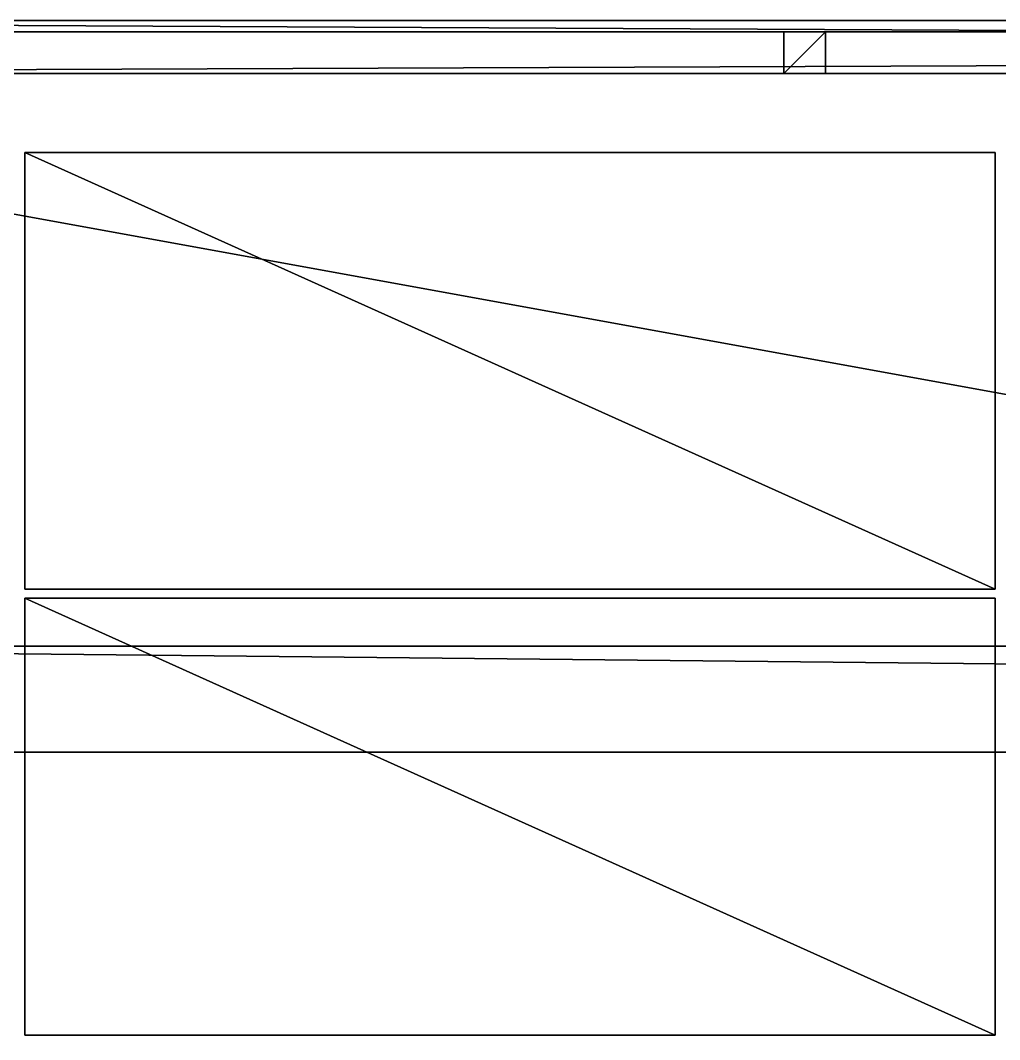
# Model space of a CAD drawing. Header units: millimetres. Extents: x -3100 to 14040, y -1280 to 1295.
# Drawn here: x 1291 to 2582, y -49 to 1295 of the extents above; entities that cross this region are included whole.
import ezdxf

# ---------------------------------------------------------------- set-up
doc = ezdxf.new("R2010")
doc.units = ezdxf.units.MM

msp = doc.modelspace()

# ---------------------------------------------------------------- linework, layer by layer
at = {"layer": 'CAD_75LAB'}
for points in [[(14040, 1295, 1250), (-40, 1295, 1250), (-40, 1295, 1320)], [(14040, 1295, 1320), (14040, 1295, 1250), (-40, 1295, 1320)], [(14040, 1225, 1250), (-40, 1225, 1250), (-40, 1295, 1250)], [(14040, 1295, 1250), (14040, 1225, 1250), (-40, 1295, 1250)], [(14040, 1225, 1320), (-40, 1295, 1320), (-40, 1225, 1320)], [(14040, 1295, 1320), (-40, 1295, 1320), (14040, 1225, 1320)], [(14040, 1280, 1160), (-40, 1280, 1160), (-40, 1280, 1250)], [(14040, 1280, 1250), (14040, 1280, 1160), (-40, 1280, 1250)], [(14040, -1280, 1160), (-40, -1280, 1160), (-40, 1280, 1160)], [(14040, 1280, 1160), (14040, -1280, 1160), (-40, 1280, 1160)], [(14040, -1280, 1250), (-40, 1280, 1250), (-40, -1280, 1250)], [(14040, 1280, 1250), (-40, 1280, 1250), (14040, -1280, 1250)], [(14040, 1280, 3995), (14040, 1280, 3940), (-40, 1280, 3940)], [(14040, 1280, 3995), (-40, 1280, 3940), (-40, 1280, 3995)], [(14040, 1280, 3940), (-40, 1225, 3940), (-40, 1280, 3940)], [(14040, 1280, 3940), (14040, 1225, 3940), (-40, 1225, 3940)], [(14040, 1280, 3995), (-40, 1280, 3995), (-40, 1225, 3995)], [(14040, 1280, 3995), (-40, 1225, 3995), (14040, 1225, 3995)], [(2297.5, 1280, 3940), (2297.5, 1280, 1250), (2297.5, 1225, 1250)], [(2297.5, 1225, 3940), (2297.5, 1280, 3940), (2297.5, 1225, 1250)], [(2297.5, 1280, 3940), (2352.5, 1280, 1250), (2297.5, 1280, 1250)], [(2352.5, 1280, 3940), (2352.5, 1280, 1250), (2297.5, 1280, 3940)], [(2352.5, 1280, 1250), (2297.5, 1225, 1250), (2297.5, 1280, 1250)], [(2352.5, 1280, 1250), (2352.5, 1225, 1250), (2297.5, 1225, 1250)], [(2352.5, 1280, 3940), (2297.5, 1280, 3940), (2297.5, 1225, 3940)], [(2352.5, 1280, 3940), (2297.5, 1225, 3940), (2352.5, 1225, 3940)], [(2352.5, 1280, 3940), (2352.5, 1225, 1250), (2352.5, 1280, 1250)], [(2352.5, 1225, 3940), (2352.5, 1225, 1250), (2352.5, 1280, 3940)], [(14040, 1225, 3995), (-40, 1225, 3940), (14040, 1225, 3940)], [(14040, 1225, 3995), (-40, 1225, 3995), (-40, 1225, 3940)], [(14040, 1225, 1250), (-40, 1225, 1320), (-40, 1225, 1250)], [(14040, 1225, 1320), (-40, 1225, 1320), (14040, 1225, 1250)], [(2297.5, 1225, 3940), (2297.5, 1225, 1250), (2352.5, 1225, 1250)], [(2352.5, 1225, 3940), (2297.5, 1225, 3940), (2352.5, 1225, 1250)], [(1297, 545, 1367), (1297, 1121, 1253), (1297, 545, 1253)], [(1297, 545, 1367), (1297, 1121, 1367), (1297, 1121, 1253)], [(2576, 1121, 1367), (2576, 1121, 1253), (1297, 1121, 1253)], [(2576, 1121, 1367), (1297, 1121, 1253), (1297, 1121, 1367)], [(2576, 545, 1253), (1297, 545, 1253), (1297, 1121, 1253)], [(2576, 1121, 1253), (2576, 545, 1253), (1297, 1121, 1253)], [(2576, 545, 1367), (1297, 1121, 1367), (1297, 545, 1367)], [(2576, 1121, 1367), (1297, 1121, 1367), (2576, 545, 1367)], [(1297, 545, 1487), (1297, 1121, 1373), (1297, 545, 1373)], [(1297, 545, 1487), (1297, 1121, 1487), (1297, 1121, 1373)], [(2576, 1121, 1487), (2576, 1121, 1373), (1297, 1121, 1373)], [(2576, 1121, 1487), (1297, 1121, 1373), (1297, 1121, 1487)], [(2576, 545, 1373), (1297, 545, 1373), (1297, 1121, 1373)], [(2576, 1121, 1373), (2576, 545, 1373), (1297, 1121, 1373)], [(2576, 545, 1487), (1297, 1121, 1487), (1297, 545, 1487)], [(2576, 1121, 1487), (1297, 1121, 1487), (2576, 545, 1487)], [(1297, 545, 1607), (1297, 1121, 1493), (1297, 545, 1493)], [(1297, 545, 1607), (1297, 1121, 1607), (1297, 1121, 1493)], [(2576, 1121, 1607), (2576, 1121, 1493), (1297, 1121, 1493)], [(2576, 1121, 1607), (1297, 1121, 1493), (1297, 1121, 1607)], [(2576, 545, 1493), (1297, 545, 1493), (1297, 1121, 1493)], [(2576, 1121, 1493), (2576, 545, 1493), (1297, 1121, 1493)], [(2576, 545, 1607), (1297, 1121, 1607), (1297, 545, 1607)], [(2576, 1121, 1607), (1297, 1121, 1607), (2576, 545, 1607)], [(1297, 545, 1727), (1297, 1121, 1613), (1297, 545, 1613)], [(1297, 545, 1727), (1297, 1121, 1727), (1297, 1121, 1613)], [(2576, 1121, 1727), (2576, 1121, 1613), (1297, 1121, 1613)], [(2576, 1121, 1727), (1297, 1121, 1613), (1297, 1121, 1727)], [(2576, 545, 1613), (1297, 545, 1613), (1297, 1121, 1613)], [(2576, 1121, 1613), (2576, 545, 1613), (1297, 1121, 1613)], [(2576, 545, 1727), (1297, 1121, 1727), (1297, 545, 1727)], [(2576, 1121, 1727), (1297, 1121, 1727), (2576, 545, 1727)], [(1297, 545, 1847), (1297, 1121, 1733), (1297, 545, 1733)], [(1297, 545, 1847), (1297, 1121, 1847), (1297, 1121, 1733)], [(2576, 1121, 1847), (2576, 1121, 1733), (1297, 1121, 1733)], [(2576, 1121, 1847), (1297, 1121, 1733), (1297, 1121, 1847)], [(2576, 545, 1733), (1297, 545, 1733), (1297, 1121, 1733)], [(2576, 1121, 1733), (2576, 545, 1733), (1297, 1121, 1733)], [(2576, 545, 1847), (1297, 1121, 1847), (1297, 545, 1847)], [(2576, 1121, 1847), (1297, 1121, 1847), (2576, 545, 1847)], [(1297, 545, 1967), (1297, 1121, 1853), (1297, 545, 1853)], [(1297, 545, 1967), (1297, 1121, 1967), (1297, 1121, 1853)], [(2576, 1121, 1967), (2576, 1121, 1853), (1297, 1121, 1853)], [(2576, 1121, 1967), (1297, 1121, 1853), (1297, 1121, 1967)], [(2576, 545, 1853), (1297, 545, 1853), (1297, 1121, 1853)], [(2576, 1121, 1853), (2576, 545, 1853), (1297, 1121, 1853)], [(2576, 545, 1967), (1297, 1121, 1967), (1297, 545, 1967)], [(2576, 1121, 1967), (1297, 1121, 1967), (2576, 545, 1967)], [(1297, 545, 2087), (1297, 1121, 1973), (1297, 545, 1973)], [(1297, 545, 2087), (1297, 1121, 2087), (1297, 1121, 1973)], [(2576, 1121, 2087), (2576, 1121, 1973), (1297, 1121, 1973)], [(2576, 1121, 2087), (1297, 1121, 1973), (1297, 1121, 2087)], [(2576, 545, 1973), (1297, 545, 1973), (1297, 1121, 1973)], [(2576, 1121, 1973), (2576, 545, 1973), (1297, 1121, 1973)], [(2576, 545, 2087), (1297, 1121, 2087), (1297, 545, 2087)], [(2576, 1121, 2087), (1297, 1121, 2087), (2576, 545, 2087)], [(1297, 545, 2207), (1297, 1121, 2093), (1297, 545, 2093)], [(1297, 545, 2207), (1297, 1121, 2207), (1297, 1121, 2093)], [(2576, 1121, 2207), (2576, 1121, 2093), (1297, 1121, 2093)], [(2576, 1121, 2207), (1297, 1121, 2093), (1297, 1121, 2207)], [(2576, 545, 2093), (1297, 545, 2093), (1297, 1121, 2093)], [(2576, 1121, 2093), (2576, 545, 2093), (1297, 1121, 2093)], [(2576, 545, 2207), (1297, 1121, 2207), (1297, 545, 2207)], [(2576, 1121, 2207), (1297, 1121, 2207), (2576, 545, 2207)], [(1297, 545, 2327), (1297, 1121, 2213), (1297, 545, 2213)], [(1297, 545, 2327), (1297, 1121, 2327), (1297, 1121, 2213)], [(2576, 1121, 2327), (2576, 1121, 2213), (1297, 1121, 2213)], [(2576, 1121, 2327), (1297, 1121, 2213), (1297, 1121, 2327)], [(2576, 545, 2213), (1297, 545, 2213), (1297, 1121, 2213)], [(2576, 1121, 2213), (2576, 545, 2213), (1297, 1121, 2213)], [(2576, 545, 2327), (1297, 1121, 2327), (1297, 545, 2327)], [(2576, 1121, 2327), (1297, 1121, 2327), (2576, 545, 2327)], [(1297, 545, 2447), (1297, 1121, 2333), (1297, 545, 2333)], [(1297, 545, 2447), (1297, 1121, 2447), (1297, 1121, 2333)], [(2576, 1121, 2447), (2576, 1121, 2333), (1297, 1121, 2333)], [(2576, 1121, 2447), (1297, 1121, 2333), (1297, 1121, 2447)], [(2576, 545, 2333), (1297, 545, 2333), (1297, 1121, 2333)], [(2576, 1121, 2333), (2576, 545, 2333), (1297, 1121, 2333)], [(2576, 545, 2447), (1297, 1121, 2447), (1297, 545, 2447)], [(2576, 1121, 2447), (1297, 1121, 2447), (2576, 545, 2447)], [(1297, 545, 2567), (1297, 1121, 2453), (1297, 545, 2453)], [(1297, 545, 2567), (1297, 1121, 2567), (1297, 1121, 2453)], [(2576, 1121, 2567), (2576, 1121, 2453), (1297, 1121, 2453)], [(2576, 1121, 2567), (1297, 1121, 2453), (1297, 1121, 2567)], [(2576, 545, 2453), (1297, 545, 2453), (1297, 1121, 2453)], [(2576, 1121, 2453), (2576, 545, 2453), (1297, 1121, 2453)], [(2576, 545, 2567), (1297, 1121, 2567), (1297, 545, 2567)], [(2576, 1121, 2567), (1297, 1121, 2567), (2576, 545, 2567)], [(1297, 545, 2687), (1297, 1121, 2573), (1297, 545, 2573)], [(1297, 545, 2687), (1297, 1121, 2687), (1297, 1121, 2573)], [(2576, 1121, 2687), (2576, 1121, 2573), (1297, 1121, 2573)], [(2576, 1121, 2687), (1297, 1121, 2573), (1297, 1121, 2687)], [(2576, 545, 2573), (1297, 545, 2573), (1297, 1121, 2573)], [(2576, 1121, 2573), (2576, 545, 2573), (1297, 1121, 2573)], [(2576, 545, 2687), (1297, 1121, 2687), (1297, 545, 2687)], [(2576, 1121, 2687), (1297, 1121, 2687), (2576, 545, 2687)], [(1297, 545, 2807), (1297, 1121, 2693), (1297, 545, 2693)], [(1297, 545, 2807), (1297, 1121, 2807), (1297, 1121, 2693)], [(2576, 1121, 2807), (2576, 1121, 2693), (1297, 1121, 2693)], [(2576, 1121, 2807), (1297, 1121, 2693), (1297, 1121, 2807)], [(2576, 545, 2693), (1297, 545, 2693), (1297, 1121, 2693)], [(2576, 1121, 2693), (2576, 545, 2693), (1297, 1121, 2693)], [(2576, 545, 2807), (1297, 1121, 2807), (1297, 545, 2807)], [(2576, 1121, 2807), (1297, 1121, 2807), (2576, 545, 2807)], [(1297, 545, 2927), (1297, 1121, 2813), (1297, 545, 2813)], [(1297, 545, 2927), (1297, 1121, 2927), (1297, 1121, 2813)], [(2576, 1121, 2927), (2576, 1121, 2813), (1297, 1121, 2813)], [(2576, 1121, 2927), (1297, 1121, 2813), (1297, 1121, 2927)], [(2576, 545, 2813), (1297, 545, 2813), (1297, 1121, 2813)], [(2576, 1121, 2813), (2576, 545, 2813), (1297, 1121, 2813)], [(2576, 545, 2927), (1297, 1121, 2927), (1297, 545, 2927)], [(2576, 1121, 2927), (1297, 1121, 2927), (2576, 545, 2927)], [(1297, 545, 3047), (1297, 1121, 2933), (1297, 545, 2933)], [(1297, 545, 3047), (1297, 1121, 3047), (1297, 1121, 2933)], [(2576, 1121, 3047), (2576, 1121, 2933), (1297, 1121, 2933)], [(2576, 1121, 3047), (1297, 1121, 2933), (1297, 1121, 3047)], [(2576, 545, 2933), (1297, 545, 2933), (1297, 1121, 2933)], [(2576, 1121, 2933), (2576, 545, 2933), (1297, 1121, 2933)], [(2576, 545, 3047), (1297, 1121, 3047), (1297, 545, 3047)], [(2576, 1121, 3047), (1297, 1121, 3047), (2576, 545, 3047)], [(1297, 545, 3167), (1297, 1121, 3053), (1297, 545, 3053)], [(1297, 545, 3167), (1297, 1121, 3167), (1297, 1121, 3053)], [(2576, 1121, 3167), (2576, 1121, 3053), (1297, 1121, 3053)], [(2576, 1121, 3167), (1297, 1121, 3053), (1297, 1121, 3167)], [(2576, 545, 3053), (1297, 545, 3053), (1297, 1121, 3053)], [(2576, 1121, 3053), (2576, 545, 3053), (1297, 1121, 3053)], [(2576, 545, 3167), (1297, 1121, 3167), (1297, 545, 3167)], [(2576, 1121, 3167), (1297, 1121, 3167), (2576, 545, 3167)], [(1297, 545, 3287), (1297, 1121, 3173), (1297, 545, 3173)], [(1297, 545, 3287), (1297, 1121, 3287), (1297, 1121, 3173)], [(2576, 1121, 3287), (2576, 1121, 3173), (1297, 1121, 3173)], [(2576, 1121, 3287), (1297, 1121, 3173), (1297, 1121, 3287)], [(2576, 545, 3173), (1297, 545, 3173), (1297, 1121, 3173)], [(2576, 1121, 3173), (2576, 545, 3173), (1297, 1121, 3173)], [(2576, 545, 3287), (1297, 1121, 3287), (1297, 545, 3287)], [(2576, 1121, 3287), (1297, 1121, 3287), (2576, 545, 3287)], [(1297, 545, 3407), (1297, 1121, 3293), (1297, 545, 3293)], [(1297, 545, 3407), (1297, 1121, 3407), (1297, 1121, 3293)], [(2576, 1121, 3407), (2576, 1121, 3293), (1297, 1121, 3293)], [(2576, 1121, 3407), (1297, 1121, 3293), (1297, 1121, 3407)], [(2576, 545, 3293), (1297, 545, 3293), (1297, 1121, 3293)], [(2576, 1121, 3293), (2576, 545, 3293), (1297, 1121, 3293)], [(2576, 545, 3407), (1297, 1121, 3407), (1297, 545, 3407)], [(2576, 1121, 3407), (1297, 1121, 3407), (2576, 545, 3407)], [(1297, 545, 3527), (1297, 1121, 3413), (1297, 545, 3413)], [(1297, 545, 3527), (1297, 1121, 3527), (1297, 1121, 3413)], [(2576, 1121, 3527), (2576, 1121, 3413), (1297, 1121, 3413)], [(2576, 1121, 3527), (1297, 1121, 3413), (1297, 1121, 3527)], [(2576, 545, 3413), (1297, 545, 3413), (1297, 1121, 3413)], [(2576, 1121, 3413), (2576, 545, 3413), (1297, 1121, 3413)], [(2576, 545, 3527), (1297, 1121, 3527), (1297, 545, 3527)], [(2576, 1121, 3527), (1297, 1121, 3527), (2576, 545, 3527)], [(1297, 545, 3647), (1297, 1121, 3533), (1297, 545, 3533)], [(1297, 545, 3647), (1297, 1121, 3647), (1297, 1121, 3533)], [(2576, 1121, 3647), (2576, 1121, 3533), (1297, 1121, 3533)], [(2576, 1121, 3647), (1297, 1121, 3533), (1297, 1121, 3647)], [(2576, 545, 3533), (1297, 545, 3533), (1297, 1121, 3533)], [(2576, 1121, 3533), (2576, 545, 3533), (1297, 1121, 3533)], [(2576, 545, 3647), (1297, 1121, 3647), (1297, 545, 3647)], [(2576, 1121, 3647), (1297, 1121, 3647), (2576, 545, 3647)], [(1297, 545, 3767), (1297, 1121, 3653), (1297, 545, 3653)], [(1297, 545, 3767), (1297, 1121, 3767), (1297, 1121, 3653)], [(2576, 1121, 3767), (2576, 1121, 3653), (1297, 1121, 3653)], [(2576, 1121, 3767), (1297, 1121, 3653), (1297, 1121, 3767)], [(2576, 545, 3653), (1297, 545, 3653), (1297, 1121, 3653)], [(2576, 1121, 3653), (2576, 545, 3653), (1297, 1121, 3653)], [(2576, 545, 3767), (1297, 1121, 3767), (1297, 545, 3767)], [(2576, 1121, 3767), (1297, 1121, 3767), (2576, 545, 3767)], [(1297, 545, 3887), (1297, 1121, 3773), (1297, 545, 3773)], [(1297, 545, 3887), (1297, 1121, 3887), (1297, 1121, 3773)], [(2576, 1121, 3887), (2576, 1121, 3773), (1297, 1121, 3773)], [(2576, 1121, 3887), (1297, 1121, 3773), (1297, 1121, 3887)], [(2576, 545, 3773), (1297, 545, 3773), (1297, 1121, 3773)], [(2576, 1121, 3773), (2576, 545, 3773), (1297, 1121, 3773)], [(2576, 545, 3887), (1297, 1121, 3887), (1297, 545, 3887)], [(2576, 1121, 3887), (1297, 1121, 3887), (2576, 545, 3887)], [(2576, 545, 1367), (2576, 545, 1253), (2576, 1121, 1253)], [(2576, 545, 1367), (2576, 1121, 1253), (2576, 1121, 1367)], [(2576, 545, 1487), (2576, 545, 1373), (2576, 1121, 1373)], [(2576, 545, 1487), (2576, 1121, 1373), (2576, 1121, 1487)], [(2576, 545, 1607), (2576, 545, 1493), (2576, 1121, 1493)], [(2576, 545, 1607), (2576, 1121, 1493), (2576, 1121, 1607)], [(2576, 545, 1727), (2576, 545, 1613), (2576, 1121, 1613)], [(2576, 545, 1727), (2576, 1121, 1613), (2576, 1121, 1727)], [(2576, 545, 1847), (2576, 545, 1733), (2576, 1121, 1733)], [(2576, 545, 1847), (2576, 1121, 1733), (2576, 1121, 1847)], [(2576, 545, 1967), (2576, 545, 1853), (2576, 1121, 1853)], [(2576, 545, 1967), (2576, 1121, 1853), (2576, 1121, 1967)], [(2576, 545, 2087), (2576, 545, 1973), (2576, 1121, 1973)], [(2576, 545, 2087), (2576, 1121, 1973), (2576, 1121, 2087)], [(2576, 545, 2207), (2576, 545, 2093), (2576, 1121, 2093)], [(2576, 545, 2207), (2576, 1121, 2093), (2576, 1121, 2207)], [(2576, 545, 2327), (2576, 545, 2213), (2576, 1121, 2213)], [(2576, 545, 2327), (2576, 1121, 2213), (2576, 1121, 2327)], [(2576, 545, 2447), (2576, 545, 2333), (2576, 1121, 2333)], [(2576, 545, 2447), (2576, 1121, 2333), (2576, 1121, 2447)], [(2576, 545, 2567), (2576, 545, 2453), (2576, 1121, 2453)], [(2576, 545, 2567), (2576, 1121, 2453), (2576, 1121, 2567)], [(2576, 545, 2687), (2576, 545, 2573), (2576, 1121, 2573)], [(2576, 545, 2687), (2576, 1121, 2573), (2576, 1121, 2687)], [(2576, 545, 2807), (2576, 545, 2693), (2576, 1121, 2693)], [(2576, 545, 2807), (2576, 1121, 2693), (2576, 1121, 2807)], [(2576, 545, 2927), (2576, 545, 2813), (2576, 1121, 2813)], [(2576, 545, 2927), (2576, 1121, 2813), (2576, 1121, 2927)], [(2576, 545, 3047), (2576, 545, 2933), (2576, 1121, 2933)], [(2576, 545, 3047), (2576, 1121, 2933), (2576, 1121, 3047)], [(2576, 545, 3167), (2576, 545, 3053), (2576, 1121, 3053)], [(2576, 545, 3167), (2576, 1121, 3053), (2576, 1121, 3167)], [(2576, 545, 3287), (2576, 545, 3173), (2576, 1121, 3173)], [(2576, 545, 3287), (2576, 1121, 3173), (2576, 1121, 3287)], [(2576, 545, 3407), (2576, 545, 3293), (2576, 1121, 3293)], [(2576, 545, 3407), (2576, 1121, 3293), (2576, 1121, 3407)], [(2576, 545, 3527), (2576, 545, 3413), (2576, 1121, 3413)], [(2576, 545, 3527), (2576, 1121, 3413), (2576, 1121, 3527)], [(2576, 545, 3647), (2576, 545, 3533), (2576, 1121, 3533)], [(2576, 545, 3647), (2576, 1121, 3533), (2576, 1121, 3647)], [(2576, 545, 3767), (2576, 545, 3653), (2576, 1121, 3653)], [(2576, 545, 3767), (2576, 1121, 3653), (2576, 1121, 3767)], [(2576, 545, 3887), (2576, 545, 3773), (2576, 1121, 3773)], [(2576, 545, 3887), (2576, 1121, 3773), (2576, 1121, 3887)], [(2576, 545, 1367), (1297, 545, 1253), (2576, 545, 1253)], [(2576, 545, 1367), (1297, 545, 1367), (1297, 545, 1253)], [(2576, 545, 1487), (1297, 545, 1373), (2576, 545, 1373)], [(2576, 545, 1487), (1297, 545, 1487), (1297, 545, 1373)], [(2576, 545, 1607), (1297, 545, 1493), (2576, 545, 1493)], [(2576, 545, 1607), (1297, 545, 1607), (1297, 545, 1493)], [(2576, 545, 1727), (1297, 545, 1613), (2576, 545, 1613)], [(2576, 545, 1727), (1297, 545, 1727), (1297, 545, 1613)], [(2576, 545, 1847), (1297, 545, 1733), (2576, 545, 1733)], [(2576, 545, 1847), (1297, 545, 1847), (1297, 545, 1733)], [(2576, 545, 1967), (1297, 545, 1853), (2576, 545, 1853)], [(2576, 545, 1967), (1297, 545, 1967), (1297, 545, 1853)], [(2576, 545, 2087), (1297, 545, 1973), (2576, 545, 1973)], [(2576, 545, 2087), (1297, 545, 2087), (1297, 545, 1973)], [(2576, 545, 2207), (1297, 545, 2093), (2576, 545, 2093)], [(2576, 545, 2207), (1297, 545, 2207), (1297, 545, 2093)], [(2576, 545, 2327), (1297, 545, 2213), (2576, 545, 2213)], [(2576, 545, 2327), (1297, 545, 2327), (1297, 545, 2213)], [(2576, 545, 2447), (1297, 545, 2333), (2576, 545, 2333)], [(2576, 545, 2447), (1297, 545, 2447), (1297, 545, 2333)], [(2576, 545, 2567), (1297, 545, 2453), (2576, 545, 2453)], [(2576, 545, 2567), (1297, 545, 2567), (1297, 545, 2453)], [(2576, 545, 2687), (1297, 545, 2573), (2576, 545, 2573)], [(2576, 545, 2687), (1297, 545, 2687), (1297, 545, 2573)], [(2576, 545, 2807), (1297, 545, 2693), (2576, 545, 2693)], [(2576, 545, 2807), (1297, 545, 2807), (1297, 545, 2693)], [(2576, 545, 2927), (1297, 545, 2813), (2576, 545, 2813)], [(2576, 545, 2927), (1297, 545, 2927), (1297, 545, 2813)], [(2576, 545, 3047), (1297, 545, 2933), (2576, 545, 2933)], [(2576, 545, 3047), (1297, 545, 3047), (1297, 545, 2933)], [(2576, 545, 3167), (1297, 545, 3053), (2576, 545, 3053)], [(2576, 545, 3167), (1297, 545, 3167), (1297, 545, 3053)], [(2576, 545, 3287), (1297, 545, 3173), (2576, 545, 3173)], [(2576, 545, 3287), (1297, 545, 3287), (1297, 545, 3173)], [(2576, 545, 3407), (1297, 545, 3293), (2576, 545, 3293)], [(2576, 545, 3407), (1297, 545, 3407), (1297, 545, 3293)], [(2576, 545, 3527), (1297, 545, 3413), (2576, 545, 3413)], [(2576, 545, 3527), (1297, 545, 3527), (1297, 545, 3413)], [(2576, 545, 3647), (1297, 545, 3533), (2576, 545, 3533)], [(2576, 545, 3647), (1297, 545, 3647), (1297, 545, 3533)], [(2576, 545, 3767), (1297, 545, 3653), (2576, 545, 3653)], [(2576, 545, 3767), (1297, 545, 3767), (1297, 545, 3653)], [(2576, 545, 3887), (1297, 545, 3773), (2576, 545, 3773)], [(2576, 545, 3887), (1297, 545, 3887), (1297, 545, 3773)], [(1297, -43, 1367), (1297, 533, 1253), (1297, -43, 1253)], [(1297, -43, 1367), (1297, 533, 1367), (1297, 533, 1253)], [(2576, 533, 1367), (2576, 533, 1253), (1297, 533, 1253)], [(2576, 533, 1367), (1297, 533, 1253), (1297, 533, 1367)], [(2576, -43, 1253), (1297, -43, 1253), (1297, 533, 1253)], [(2576, 533, 1253), (2576, -43, 1253), (1297, 533, 1253)], [(2576, -43, 1367), (1297, 533, 1367), (1297, -43, 1367)], [(2576, 533, 1367), (1297, 533, 1367), (2576, -43, 1367)], [(1297, -43, 1487), (1297, 533, 1373), (1297, -43, 1373)], [(1297, -43, 1487), (1297, 533, 1487), (1297, 533, 1373)], [(2576, 533, 1487), (2576, 533, 1373), (1297, 533, 1373)], [(2576, 533, 1487), (1297, 533, 1373), (1297, 533, 1487)], [(2576, -43, 1373), (1297, -43, 1373), (1297, 533, 1373)], [(2576, 533, 1373), (2576, -43, 1373), (1297, 533, 1373)], [(2576, -43, 1487), (1297, 533, 1487), (1297, -43, 1487)], [(2576, 533, 1487), (1297, 533, 1487), (2576, -43, 1487)], [(1297, -43, 1607), (1297, 533, 1493), (1297, -43, 1493)], [(1297, -43, 1607), (1297, 533, 1607), (1297, 533, 1493)], [(2576, 533, 1607), (2576, 533, 1493), (1297, 533, 1493)], [(2576, 533, 1607), (1297, 533, 1493), (1297, 533, 1607)], [(2576, -43, 1493), (1297, -43, 1493), (1297, 533, 1493)], [(2576, 533, 1493), (2576, -43, 1493), (1297, 533, 1493)], [(2576, -43, 1607), (1297, 533, 1607), (1297, -43, 1607)], [(2576, 533, 1607), (1297, 533, 1607), (2576, -43, 1607)], [(1297, -43, 1727), (1297, 533, 1613), (1297, -43, 1613)], [(1297, -43, 1727), (1297, 533, 1727), (1297, 533, 1613)], [(2576, 533, 1727), (2576, 533, 1613), (1297, 533, 1613)], [(2576, 533, 1727), (1297, 533, 1613), (1297, 533, 1727)], [(2576, -43, 1613), (1297, -43, 1613), (1297, 533, 1613)], [(2576, 533, 1613), (2576, -43, 1613), (1297, 533, 1613)], [(2576, -43, 1727), (1297, 533, 1727), (1297, -43, 1727)], [(2576, 533, 1727), (1297, 533, 1727), (2576, -43, 1727)], [(1297, -43, 1847), (1297, 533, 1733), (1297, -43, 1733)], [(1297, -43, 1847), (1297, 533, 1847), (1297, 533, 1733)], [(2576, 533, 1847), (2576, 533, 1733), (1297, 533, 1733)], [(2576, 533, 1847), (1297, 533, 1733), (1297, 533, 1847)], [(2576, -43, 1733), (1297, -43, 1733), (1297, 533, 1733)], [(2576, 533, 1733), (2576, -43, 1733), (1297, 533, 1733)], [(2576, -43, 1847), (1297, 533, 1847), (1297, -43, 1847)], [(2576, 533, 1847), (1297, 533, 1847), (2576, -43, 1847)], [(1297, -43, 1967), (1297, 533, 1853), (1297, -43, 1853)], [(1297, -43, 1967), (1297, 533, 1967), (1297, 533, 1853)], [(2576, 533, 1967), (2576, 533, 1853), (1297, 533, 1853)], [(2576, 533, 1967), (1297, 533, 1853), (1297, 533, 1967)], [(2576, -43, 1853), (1297, -43, 1853), (1297, 533, 1853)], [(2576, 533, 1853), (2576, -43, 1853), (1297, 533, 1853)], [(2576, -43, 1967), (1297, 533, 1967), (1297, -43, 1967)], [(2576, 533, 1967), (1297, 533, 1967), (2576, -43, 1967)], [(1297, -43, 2087), (1297, 533, 1973), (1297, -43, 1973)], [(1297, -43, 2087), (1297, 533, 2087), (1297, 533, 1973)], [(2576, 533, 2087), (2576, 533, 1973), (1297, 533, 1973)], [(2576, 533, 2087), (1297, 533, 1973), (1297, 533, 2087)], [(2576, -43, 1973), (1297, -43, 1973), (1297, 533, 1973)], [(2576, 533, 1973), (2576, -43, 1973), (1297, 533, 1973)], [(2576, -43, 2087), (1297, 533, 2087), (1297, -43, 2087)], [(2576, 533, 2087), (1297, 533, 2087), (2576, -43, 2087)], [(1297, -43, 2207), (1297, 533, 2093), (1297, -43, 2093)], [(1297, -43, 2207), (1297, 533, 2207), (1297, 533, 2093)], [(2576, 533, 2207), (2576, 533, 2093), (1297, 533, 2093)], [(2576, 533, 2207), (1297, 533, 2093), (1297, 533, 2207)], [(2576, -43, 2093), (1297, -43, 2093), (1297, 533, 2093)], [(2576, 533, 2093), (2576, -43, 2093), (1297, 533, 2093)], [(2576, -43, 2207), (1297, 533, 2207), (1297, -43, 2207)], [(2576, 533, 2207), (1297, 533, 2207), (2576, -43, 2207)], [(1297, -43, 2327), (1297, 533, 2213), (1297, -43, 2213)], [(1297, -43, 2327), (1297, 533, 2327), (1297, 533, 2213)], [(2576, 533, 2327), (2576, 533, 2213), (1297, 533, 2213)], [(2576, 533, 2327), (1297, 533, 2213), (1297, 533, 2327)], [(2576, -43, 2213), (1297, -43, 2213), (1297, 533, 2213)], [(2576, 533, 2213), (2576, -43, 2213), (1297, 533, 2213)], [(2576, -43, 2327), (1297, 533, 2327), (1297, -43, 2327)], [(2576, 533, 2327), (1297, 533, 2327), (2576, -43, 2327)], [(1297, -43, 2447), (1297, 533, 2333), (1297, -43, 2333)], [(1297, -43, 2447), (1297, 533, 2447), (1297, 533, 2333)], [(2576, 533, 2447), (2576, 533, 2333), (1297, 533, 2333)], [(2576, 533, 2447), (1297, 533, 2333), (1297, 533, 2447)], [(2576, -43, 2333), (1297, -43, 2333), (1297, 533, 2333)], [(2576, 533, 2333), (2576, -43, 2333), (1297, 533, 2333)], [(2576, -43, 2447), (1297, 533, 2447), (1297, -43, 2447)], [(2576, 533, 2447), (1297, 533, 2447), (2576, -43, 2447)], [(1297, -43, 2567), (1297, 533, 2453), (1297, -43, 2453)], [(1297, -43, 2567), (1297, 533, 2567), (1297, 533, 2453)], [(2576, 533, 2567), (2576, 533, 2453), (1297, 533, 2453)], [(2576, 533, 2567), (1297, 533, 2453), (1297, 533, 2567)], [(2576, -43, 2453), (1297, -43, 2453), (1297, 533, 2453)], [(2576, 533, 2453), (2576, -43, 2453), (1297, 533, 2453)], [(2576, -43, 2567), (1297, 533, 2567), (1297, -43, 2567)], [(2576, 533, 2567), (1297, 533, 2567), (2576, -43, 2567)], [(1297, -43, 2687), (1297, 533, 2573), (1297, -43, 2573)], [(1297, -43, 2687), (1297, 533, 2687), (1297, 533, 2573)], [(2576, 533, 2687), (2576, 533, 2573), (1297, 533, 2573)], [(2576, 533, 2687), (1297, 533, 2573), (1297, 533, 2687)], [(2576, -43, 2573), (1297, -43, 2573), (1297, 533, 2573)], [(2576, 533, 2573), (2576, -43, 2573), (1297, 533, 2573)], [(2576, -43, 2687), (1297, 533, 2687), (1297, -43, 2687)], [(2576, 533, 2687), (1297, 533, 2687), (2576, -43, 2687)], [(1297, -43, 2807), (1297, 533, 2693), (1297, -43, 2693)], [(1297, -43, 2807), (1297, 533, 2807), (1297, 533, 2693)], [(2576, 533, 2807), (2576, 533, 2693), (1297, 533, 2693)], [(2576, 533, 2807), (1297, 533, 2693), (1297, 533, 2807)], [(2576, -43, 2693), (1297, -43, 2693), (1297, 533, 2693)], [(2576, 533, 2693), (2576, -43, 2693), (1297, 533, 2693)], [(2576, -43, 2807), (1297, 533, 2807), (1297, -43, 2807)], [(2576, 533, 2807), (1297, 533, 2807), (2576, -43, 2807)], [(1297, -43, 2927), (1297, 533, 2813), (1297, -43, 2813)], [(1297, -43, 2927), (1297, 533, 2927), (1297, 533, 2813)], [(2576, 533, 2927), (2576, 533, 2813), (1297, 533, 2813)], [(2576, 533, 2927), (1297, 533, 2813), (1297, 533, 2927)], [(2576, -43, 2813), (1297, -43, 2813), (1297, 533, 2813)], [(2576, 533, 2813), (2576, -43, 2813), (1297, 533, 2813)], [(2576, -43, 2927), (1297, 533, 2927), (1297, -43, 2927)], [(2576, 533, 2927), (1297, 533, 2927), (2576, -43, 2927)], [(1297, -43, 3047), (1297, 533, 2933), (1297, -43, 2933)], [(1297, -43, 3047), (1297, 533, 3047), (1297, 533, 2933)], [(2576, 533, 3047), (2576, 533, 2933), (1297, 533, 2933)], [(2576, 533, 3047), (1297, 533, 2933), (1297, 533, 3047)], [(2576, -43, 2933), (1297, -43, 2933), (1297, 533, 2933)], [(2576, 533, 2933), (2576, -43, 2933), (1297, 533, 2933)], [(2576, -43, 3047), (1297, 533, 3047), (1297, -43, 3047)], [(2576, 533, 3047), (1297, 533, 3047), (2576, -43, 3047)], [(1297, -43, 3167), (1297, 533, 3053), (1297, -43, 3053)], [(1297, -43, 3167), (1297, 533, 3167), (1297, 533, 3053)], [(2576, 533, 3167), (2576, 533, 3053), (1297, 533, 3053)], [(2576, 533, 3167), (1297, 533, 3053), (1297, 533, 3167)], [(2576, -43, 3053), (1297, -43, 3053), (1297, 533, 3053)], [(2576, 533, 3053), (2576, -43, 3053), (1297, 533, 3053)], [(2576, -43, 3167), (1297, 533, 3167), (1297, -43, 3167)], [(2576, 533, 3167), (1297, 533, 3167), (2576, -43, 3167)], [(1297, -43, 3287), (1297, 533, 3173), (1297, -43, 3173)], [(1297, -43, 3287), (1297, 533, 3287), (1297, 533, 3173)], [(2576, 533, 3287), (2576, 533, 3173), (1297, 533, 3173)], [(2576, 533, 3287), (1297, 533, 3173), (1297, 533, 3287)], [(2576, -43, 3173), (1297, -43, 3173), (1297, 533, 3173)], [(2576, 533, 3173), (2576, -43, 3173), (1297, 533, 3173)], [(2576, -43, 3287), (1297, 533, 3287), (1297, -43, 3287)], [(2576, 533, 3287), (1297, 533, 3287), (2576, -43, 3287)], [(1297, -43, 3407), (1297, 533, 3293), (1297, -43, 3293)], [(1297, -43, 3407), (1297, 533, 3407), (1297, 533, 3293)], [(2576, 533, 3407), (2576, 533, 3293), (1297, 533, 3293)], [(2576, 533, 3407), (1297, 533, 3293), (1297, 533, 3407)], [(2576, -43, 3293), (1297, -43, 3293), (1297, 533, 3293)], [(2576, 533, 3293), (2576, -43, 3293), (1297, 533, 3293)], [(2576, -43, 3407), (1297, 533, 3407), (1297, -43, 3407)], [(2576, 533, 3407), (1297, 533, 3407), (2576, -43, 3407)], [(1297, -43, 3527), (1297, 533, 3413), (1297, -43, 3413)], [(1297, -43, 3527), (1297, 533, 3527), (1297, 533, 3413)], [(2576, 533, 3527), (2576, 533, 3413), (1297, 533, 3413)], [(2576, 533, 3527), (1297, 533, 3413), (1297, 533, 3527)], [(2576, -43, 3413), (1297, -43, 3413), (1297, 533, 3413)], [(2576, 533, 3413), (2576, -43, 3413), (1297, 533, 3413)], [(2576, -43, 3527), (1297, 533, 3527), (1297, -43, 3527)], [(2576, 533, 3527), (1297, 533, 3527), (2576, -43, 3527)], [(1297, -43, 3647), (1297, 533, 3533), (1297, -43, 3533)], [(1297, -43, 3647), (1297, 533, 3647), (1297, 533, 3533)], [(2576, 533, 3647), (2576, 533, 3533), (1297, 533, 3533)], [(2576, 533, 3647), (1297, 533, 3533), (1297, 533, 3647)], [(2576, -43, 3533), (1297, -43, 3533), (1297, 533, 3533)], [(2576, 533, 3533), (2576, -43, 3533), (1297, 533, 3533)], [(2576, -43, 3647), (1297, 533, 3647), (1297, -43, 3647)], [(2576, 533, 3647), (1297, 533, 3647), (2576, -43, 3647)], [(1297, -43, 3767), (1297, 533, 3653), (1297, -43, 3653)], [(1297, -43, 3767), (1297, 533, 3767), (1297, 533, 3653)], [(2576, 533, 3767), (2576, 533, 3653), (1297, 533, 3653)], [(2576, 533, 3767), (1297, 533, 3653), (1297, 533, 3767)], [(2576, -43, 3653), (1297, -43, 3653), (1297, 533, 3653)], [(2576, 533, 3653), (2576, -43, 3653), (1297, 533, 3653)], [(2576, -43, 3767), (1297, 533, 3767), (1297, -43, 3767)], [(2576, 533, 3767), (1297, 533, 3767), (2576, -43, 3767)], [(1297, -43, 3887), (1297, 533, 3773), (1297, -43, 3773)], [(1297, -43, 3887), (1297, 533, 3887), (1297, 533, 3773)], [(2576, 533, 3887), (2576, 533, 3773), (1297, 533, 3773)], [(2576, 533, 3887), (1297, 533, 3773), (1297, 533, 3887)], [(2576, -43, 3773), (1297, -43, 3773), (1297, 533, 3773)], [(2576, 533, 3773), (2576, -43, 3773), (1297, 533, 3773)], [(2576, -43, 3887), (1297, 533, 3887), (1297, -43, 3887)], [(2576, 533, 3887), (1297, 533, 3887), (2576, -43, 3887)], [(2576, -43, 1367), (2576, -43, 1253), (2576, 533, 1253)], [(2576, -43, 1367), (2576, 533, 1253), (2576, 533, 1367)], [(2576, -43, 1487), (2576, -43, 1373), (2576, 533, 1373)], [(2576, -43, 1487), (2576, 533, 1373), (2576, 533, 1487)], [(2576, -43, 1607), (2576, -43, 1493), (2576, 533, 1493)], [(2576, -43, 1607), (2576, 533, 1493), (2576, 533, 1607)], [(2576, -43, 1727), (2576, -43, 1613), (2576, 533, 1613)], [(2576, -43, 1727), (2576, 533, 1613), (2576, 533, 1727)], [(2576, -43, 1847), (2576, -43, 1733), (2576, 533, 1733)], [(2576, -43, 1847), (2576, 533, 1733), (2576, 533, 1847)], [(2576, -43, 1967), (2576, -43, 1853), (2576, 533, 1853)], [(2576, -43, 1967), (2576, 533, 1853), (2576, 533, 1967)], [(2576, -43, 2087), (2576, -43, 1973), (2576, 533, 1973)], [(2576, -43, 2087), (2576, 533, 1973), (2576, 533, 2087)], [(2576, -43, 2207), (2576, -43, 2093), (2576, 533, 2093)], [(2576, -43, 2207), (2576, 533, 2093), (2576, 533, 2207)], [(2576, -43, 2327), (2576, -43, 2213), (2576, 533, 2213)], [(2576, -43, 2327), (2576, 533, 2213), (2576, 533, 2327)], [(2576, -43, 2447), (2576, -43, 2333), (2576, 533, 2333)], [(2576, -43, 2447), (2576, 533, 2333), (2576, 533, 2447)], [(2576, -43, 2567), (2576, -43, 2453), (2576, 533, 2453)], [(2576, -43, 2567), (2576, 533, 2453), (2576, 533, 2567)], [(2576, -43, 2687), (2576, -43, 2573), (2576, 533, 2573)], [(2576, -43, 2687), (2576, 533, 2573), (2576, 533, 2687)], [(2576, -43, 2807), (2576, -43, 2693), (2576, 533, 2693)], [(2576, -43, 2807), (2576, 533, 2693), (2576, 533, 2807)], [(2576, -43, 2927), (2576, -43, 2813), (2576, 533, 2813)], [(2576, -43, 2927), (2576, 533, 2813), (2576, 533, 2927)], [(2576, -43, 3047), (2576, -43, 2933), (2576, 533, 2933)], [(2576, -43, 3047), (2576, 533, 2933), (2576, 533, 3047)], [(2576, -43, 3167), (2576, -43, 3053), (2576, 533, 3053)], [(2576, -43, 3167), (2576, 533, 3053), (2576, 533, 3167)], [(2576, -43, 3287), (2576, -43, 3173), (2576, 533, 3173)], [(2576, -43, 3287), (2576, 533, 3173), (2576, 533, 3287)], [(2576, -43, 3407), (2576, -43, 3293), (2576, 533, 3293)], [(2576, -43, 3407), (2576, 533, 3293), (2576, 533, 3407)], [(2576, -43, 3527), (2576, -43, 3413), (2576, 533, 3413)], [(2576, -43, 3527), (2576, 533, 3413), (2576, 533, 3527)], [(2576, -43, 3647), (2576, -43, 3533), (2576, 533, 3533)], [(2576, -43, 3647), (2576, 533, 3533), (2576, 533, 3647)], [(2576, -43, 3767), (2576, -43, 3653), (2576, 533, 3653)], [(2576, -43, 3767), (2576, 533, 3653), (2576, 533, 3767)], [(2576, -43, 3887), (2576, -43, 3773), (2576, 533, 3773)], [(2576, -43, 3887), (2576, 533, 3773), (2576, 533, 3887)], [(13960, 470, 1160), (13960, 470, 910), (300, 470, 910)], [(13960, 470, 1160), (300, 470, 910), (300, 470, 1160)], [(13960, 330, 910), (300, 330, 910), (300, 470, 910)], [(13960, 470, 910), (13960, 330, 910), (300, 470, 910)], [(13960, 330, 1160), (300, 470, 1160), (300, 330, 1160)], [(13960, 470, 1160), (300, 470, 1160), (13960, 330, 1160)], [(13960, 330, 1160), (300, 330, 910), (13960, 330, 910)], [(13960, 330, 1160), (300, 330, 1160), (300, 330, 910)], [(2576, -43, 1367), (1297, -43, 1253), (2576, -43, 1253)], [(2576, -43, 1367), (1297, -43, 1367), (1297, -43, 1253)], [(2576, -43, 1487), (1297, -43, 1373), (2576, -43, 1373)], [(2576, -43, 1487), (1297, -43, 1487), (1297, -43, 1373)], [(2576, -43, 1607), (1297, -43, 1493), (2576, -43, 1493)], [(2576, -43, 1607), (1297, -43, 1607), (1297, -43, 1493)], [(2576, -43, 1727), (1297, -43, 1613), (2576, -43, 1613)], [(2576, -43, 1727), (1297, -43, 1727), (1297, -43, 1613)], [(2576, -43, 1847), (1297, -43, 1733), (2576, -43, 1733)], [(2576, -43, 1847), (1297, -43, 1847), (1297, -43, 1733)], [(2576, -43, 1967), (1297, -43, 1853), (2576, -43, 1853)], [(2576, -43, 1967), (1297, -43, 1967), (1297, -43, 1853)], [(2576, -43, 2087), (1297, -43, 1973), (2576, -43, 1973)], [(2576, -43, 2087), (1297, -43, 2087), (1297, -43, 1973)], [(2576, -43, 2207), (1297, -43, 2093), (2576, -43, 2093)], [(2576, -43, 2207), (1297, -43, 2207), (1297, -43, 2093)], [(2576, -43, 2327), (1297, -43, 2213), (2576, -43, 2213)], [(2576, -43, 2327), (1297, -43, 2327), (1297, -43, 2213)], [(2576, -43, 2447), (1297, -43, 2333), (2576, -43, 2333)], [(2576, -43, 2447), (1297, -43, 2447), (1297, -43, 2333)], [(2576, -43, 2567), (1297, -43, 2453), (2576, -43, 2453)], [(2576, -43, 2567), (1297, -43, 2567), (1297, -43, 2453)], [(2576, -43, 2687), (1297, -43, 2573), (2576, -43, 2573)], [(2576, -43, 2687), (1297, -43, 2687), (1297, -43, 2573)], [(2576, -43, 2807), (1297, -43, 2693), (2576, -43, 2693)], [(2576, -43, 2807), (1297, -43, 2807), (1297, -43, 2693)], [(2576, -43, 2927), (1297, -43, 2813), (2576, -43, 2813)], [(2576, -43, 2927), (1297, -43, 2927), (1297, -43, 2813)], [(2576, -43, 3047), (1297, -43, 2933), (2576, -43, 2933)], [(2576, -43, 3047), (1297, -43, 3047), (1297, -43, 2933)], [(2576, -43, 3167), (1297, -43, 3053), (2576, -43, 3053)], [(2576, -43, 3167), (1297, -43, 3167), (1297, -43, 3053)], [(2576, -43, 3287), (1297, -43, 3173), (2576, -43, 3173)], [(2576, -43, 3287), (1297, -43, 3287), (1297, -43, 3173)], [(2576, -43, 3407), (1297, -43, 3293), (2576, -43, 3293)], [(2576, -43, 3407), (1297, -43, 3407), (1297, -43, 3293)], [(2576, -43, 3527), (1297, -43, 3413), (2576, -43, 3413)], [(2576, -43, 3527), (1297, -43, 3527), (1297, -43, 3413)], [(2576, -43, 3647), (1297, -43, 3533), (2576, -43, 3533)], [(2576, -43, 3647), (1297, -43, 3647), (1297, -43, 3533)], [(2576, -43, 3767), (1297, -43, 3653), (2576, -43, 3653)], [(2576, -43, 3767), (1297, -43, 3767), (1297, -43, 3653)], [(2576, -43, 3887), (1297, -43, 3773), (2576, -43, 3773)], [(2576, -43, 3887), (1297, -43, 3887), (1297, -43, 3773)]]:
    msp.add_3dface(points, dxfattribs=at)

doc.saveas('drawing.dxf')
